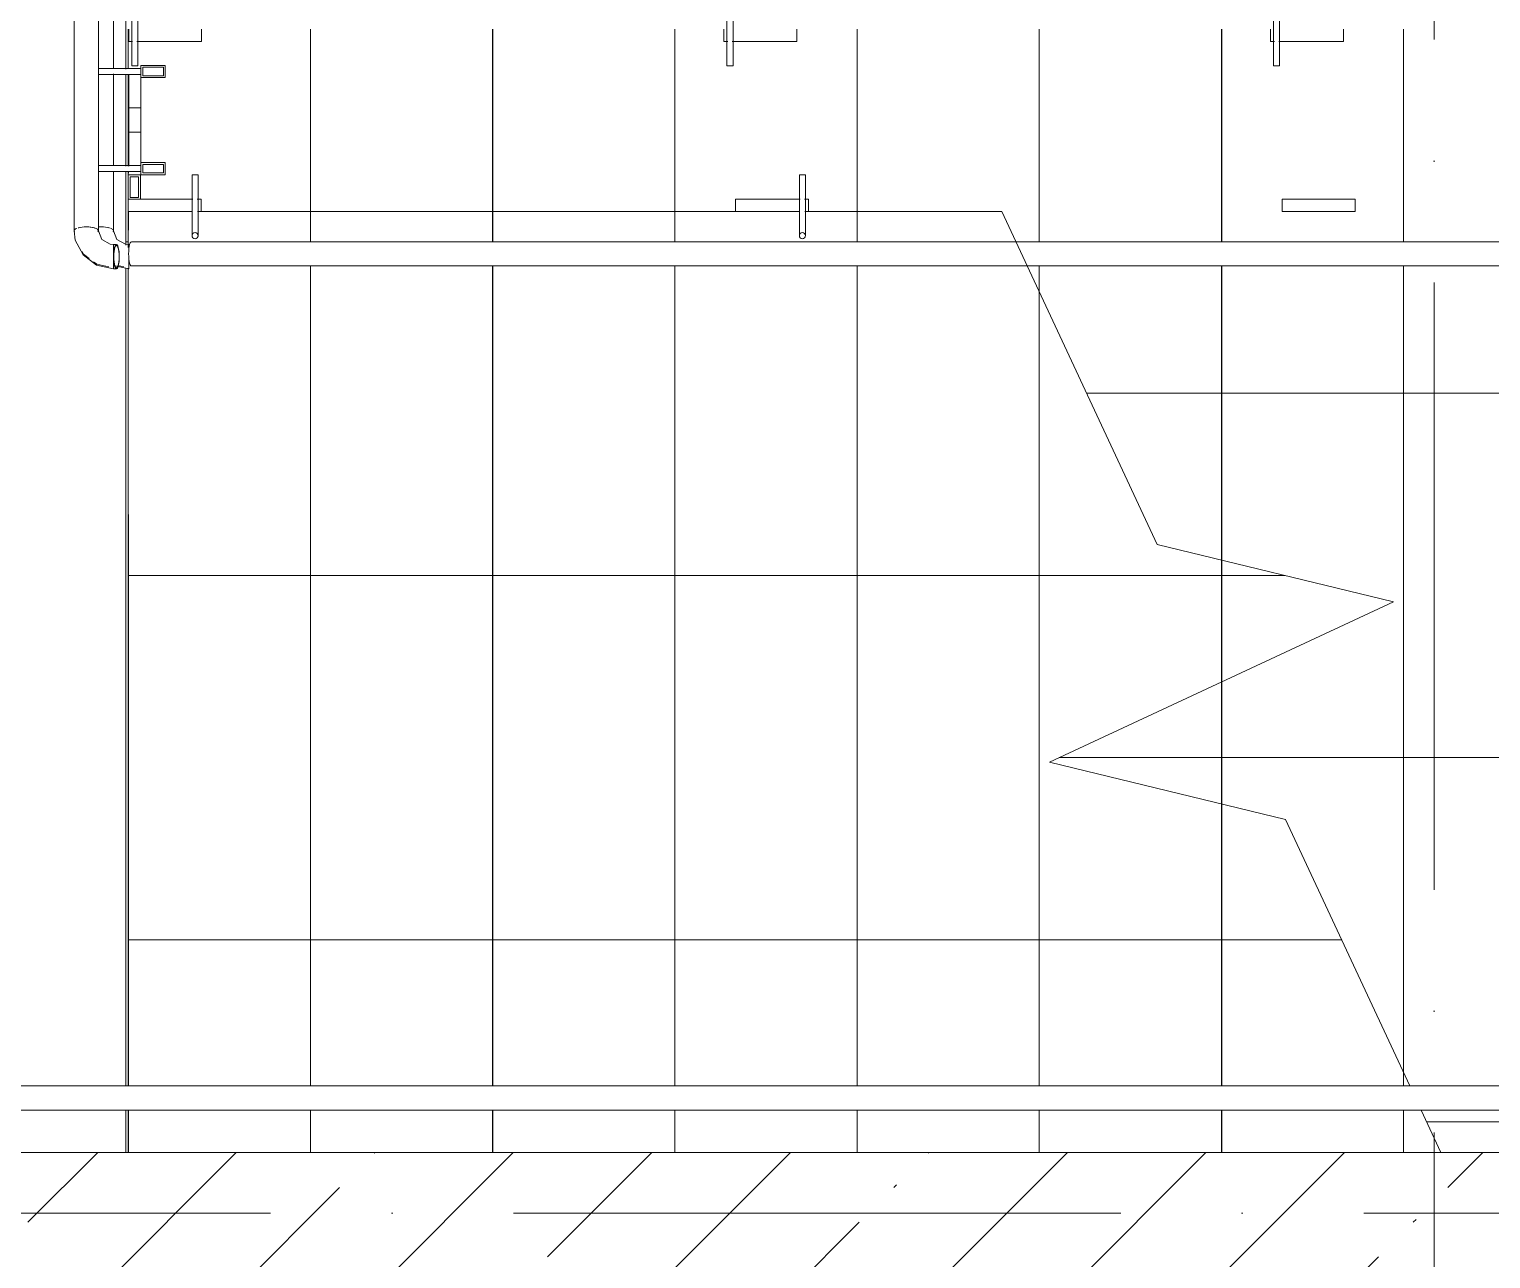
# Model space of a CAD drawing. Header units: millimetres. Extents: x -6467 to 105918, y -7090 to 92481.
# Drawn here: x 17737 to 20143, y 43906 to 45931 of the extents above; entities that cross this region are included whole.
import ezdxf

# ---------------------------------------------------------------- set-up
doc = ezdxf.new("R2010")
doc.units = ezdxf.units.MM
doc.linetypes.add('50_200_ШТРИХ_1Т_ш5_п1_п1_', pattern=[1400, 1000, -200, 0, -200])
for name, color, linetype, lineweight in [('A-FLOR', 7, 'Continuous', 9), ('A-WALL', 7, 'Continuous', 5), ('Ограждение', 7, 'Continuous', 9), ('Ограждение-1', 7, 'Continuous', 20)]:
    doc.layers.add(name, color=color, linetype=linetype, lineweight=lineweight)
for name, color, linetype, lineweight, true_color in [('S-STRS-1', 7, 'Continuous', 9, 0xaaaaaa), ('S-STRS-2', 7, 'Continuous', 5, 0xbfbfbf), ('S-STRS-MBND-1', 7, 'Continuous', 9, 0xaaaaaa), ('Оси-3', 7, '50_200_ШТРИХ_1Т_ш5_п1_п1_', 9, 0xaaaaaa)]:
    doc.layers.add(name, color=color, linetype=linetype, lineweight=lineweight, true_color=true_color)
pattern_1 = [(180, (17900, 45931.04), (7e-14, -600), []), (270, (17900, 45931.04), (600, 4e-14), [])]
pattern_2 = [(180, (17900, 45631.04), (7e-14, -600), []), (270, (17900, 45631.04), (600, 4e-14), [])]

# ---------------------------------------------------------------- blocks, each defined once
blk = doc.blocks.new('О_Элемент поручня_Пристенный_Двухуровневый_Труба_ГОСТ 87321 - О_Элемент поручня_Пристенный_Двухуровневый_Труба_ГОСТ 8732-78 2-21433407-АИ_План этажа Радиаторы_2')
at = {"layer": 'Ограждение'}
for p, q in [((-4640, 0), (280, 0)), ((280, -40), (-4640, -40))]:
    blk.add_line(p, q, dxfattribs=at)
blk = doc.blocks.new('О_Полоса_Трапеция прямоугольная_Прокат_ГОСТ 103-2006 - Крепежная пластина-18993352-АИ_План этажа Радиаторы_2')
at = {"layer": 'Ограждение'}
for p, q in [((17900.8, 45931), (17900.8, 45911)), ((18020.8, 45911), (18020.8, 45931)), ((17900.8, 45911), (17907.2, 45911)), ((17914.3, 45911), (18020.8, 45911))]:
    blk.add_line(p, q, dxfattribs=at)
blk = doc.blocks.new('О_Кронштейн_Форма Г_Круг_ГОСТ 2590-2006 - О_Кронштейн_Форма Г_Круг_ГОСТ 2590-2006-18969516-АИ_План этажа Радиаторы_2')
at = {"layer": 'Ограждение'}
for p, q in [((21685.8, 45871), (21685.8, 45946)), ((21695.8, 45946), (21695.8, 45871)), ((21685.8, 45871), (21690.8, 45871)), ((21690.8, 45871), (21695.8, 45871))]:
    blk.add_line(p, q, dxfattribs=at)
at = {"layer": 'Ограждение', "flags": 128}
for points in [[(21685.8, 45946), (21685.8, 45962.4), (21685.8, 45970.8), (21685.8, 45971)], [(21695.8, 45971), (21695.8, 45964.9), (21695.8, 45949.6), (21695.8, 45946)]]:
    blk.add_lwpolyline(points, dxfattribs=at)
at = {"layer": 'Ограждение'}
for start, end in [(90, 270), (270, 90)]:
    blk.add_arc((21690.8, 45971), 5, start, end, dxfattribs=at)
blk = doc.blocks.new('О_Кронштейн_Форма Г_Круг_ГОСТ 2590-2006 - О_Кронштейн_Форма Г_Круг_ГОСТ 2590-2006-V142-АИ_План этажа Радиаторы_2')
at = {"layer": 'Ограждение'}
for p, q in [((17905.8, 45871), (17905.8, 45946)), ((17915.8, 45946), (17915.8, 45871)), ((17905.8, 45871), (17906, 45871)), ((17915.6, 45871), (17915.8, 45871))]:
    blk.add_line(p, q, dxfattribs=at)
at = {"layer": 'Ограждение', "flags": 128}
for points in [[(17905.8, 45946), (17905.8, 45962.4), (17905.8, 45970.8), (17905.8, 45971)], [(17915.8, 45971), (17915.8, 45964.9), (17915.8, 45949.6), (17915.8, 45946)]]:
    blk.add_lwpolyline(points, dxfattribs=at)
at = {"layer": 'Ограждение'}
for start, end in [(150, 195), (225, 240), (285, 45)]:
    blk.add_arc((17910.8, 45971), 5, start, end, dxfattribs=at)
blk = doc.blocks.new('О_Элемент поручня_выступ_Загиб слева_Труба_ГОСТ 8732-78 - О_Элемент поручня_выступ_Загиб слева_Труба_ГОСТ 8732-78-26129883-АИ_План этажа Радиаторы_2')
at = {"layer": 'Ограждение'}
blk.add_line((-390, 0), (-385.8, 0), dxfattribs=at)
blk = doc.blocks.new('О_Элемент ограждения_Обод_Труба_ГОСТ 8645-68 - О_Элемент ограждения_Обод_Труба_ГОСТ 8645-68-26169631-АИ_План этажа Радиаторы_2')
at = {"layer": 'Ограждение-1'}
for p, q in [((0, 20), (-20, 20)), ((-20, 20), (-20, -20)), ((-17, 17), (-3, 17)), ((-17, -17), (-17, 17)), ((-3, 17), (-3, -17)), ((0, -20), (0, 20)), ((-20, -20), (0, -20)), ((-3, -17), (-17, -17))]:
    blk.add_line(p, q, dxfattribs=at)
blk = doc.blocks.new('О_Полоса_Трапеция прямоугольная_Прокат_ГОСТ 103-2006 - Крепежная пластина-V190-АИ_План этажа Радиаторы_2')
at = {"layer": 'Ограждение'}
for p, q in [((95604.3, 83600.7), (95604.3, 83580.7)), ((95710.8, 83600.7), (95624.3, 83600.7)), ((95724.3, 83600.7), (95717.9, 83600.7)), ((95724.3, 83580.7), (95724.3, 83600.7))]:
    blk.add_line(p, q, dxfattribs=at)
blk = doc.blocks.new('О_Элемент поручня_Маршевый_Труба_ГОСТ 8732-78 - О_Элемент поручня_Маршевый_Труба_ГОСТ 8732-78-V191-АИ_План этажа Радиаторы_2')
at = {"layer": 'Ограждение'}
for p, q in [((-13.2, 40), (-3902.6, 40)), ((-3902.6, 0), (-13.2, 0))]:
    blk.add_line(p, q, dxfattribs=at)
at = {"layer": 'Ограждение', "flags": 128}
for points in [[(-8.4, 20), (-8.6, 24.5), (-8.9, 28.7), (-9.5, 32.5), (-10.2, 35.6), (-11.1, 38), (-12.1, 39.5), (-13.2, 40)], [(-13.2, 0), (-12.1, 0.5), (-11.1, 2), (-10.2, 4.4), (-9.5, 7.5), (-8.9, 11.3), (-8.6, 15.5), (-8.4, 20)]]:
    blk.add_lwpolyline(points, dxfattribs=at)
blk = doc.blocks.new('О_Полоса_Трапеция прямоугольная_Прокат_ГОСТ 103-2006 - Крепежная пластина-V192-АИ_План этажа Радиаторы_2')
at = {"layer": 'Ограждение'}
for p, q in [((97624.3, 83600.7), (97504.3, 83600.7)), ((97504.3, 83600.7), (97504.3, 83580.7)), ((97504.3, 83580.7), (97624.3, 83580.7)), ((97624.3, 83580.7), (97624.3, 83600.7))]:
    blk.add_line(p, q, dxfattribs=at)
blk = doc.blocks.new('О_Кронштейн_Форма Г_Круг_ГОСТ 25901 - О_Кронштейн_Форма Г_Круг_ГОСТ 2590-2006 2-V374-АИ_План этажа Радиаторы_2')
at = {"layer": 'Ограждение'}
for p, q in [((17875.2, 45706.5), (17920.8, 45706.5)), ((17920.8, 45696.5), (17875.2, 45696.5))]:
    blk.add_line(p, q, dxfattribs=at)
blk = doc.blocks.new('О_Кронштейн_Форма Г_Круг_ГОСТ 25901 - О_Кронштейн_Форма Г_Круг_ГОСТ 2590-2006 2-V171-АИ_План этажа Радиаторы_2')
at = {"layer": 'Ограждение'}
for p, q in [((99380, 49736), (99380, 49801)), ((99385, 49801), (99380, 49801)), ((99390, 49801), (99385, 49801)), ((99390, 49801), (99390, 49736)), ((99380, 49732.5), (99380, 49736)), ((99390, 49736), (99390, 49731))]:
    blk.add_line(p, q, dxfattribs=at)
blk = doc.blocks.new('О_Кронштейн_Форма Г_Круг_ГОСТ 25901 - О_Кронштейн_Форма Г_Круг_ГОСТ 2590-2006 2-V172-АИ_План этажа Радиаторы_2')
at = {"layer": 'Ограждение'}
for p, q in [((99220, 49755.9), (99220, 49801)), ((99230, 49801), (99230, 49755.9))]:
    blk.add_line(p, q, dxfattribs=at)
blk = doc.blocks.new('О_Кронштейн_Форма Г_Круг_ГОСТ 25901 - О_Кронштейн_Форма Г_Круг_ГОСТ 2590-2006 2-V122-АИ_План этажа Радиаторы_2')
at = {"layer": 'Ограждение'}
for p, q in [((72930, 57056.3), (72995, 57056.3)), ((72995, 57046.3), (72930, 57046.3)), ((72995, 57056.3), (73000.2, 57056.3)), ((72998.5, 57046.3), (72995, 57046.3))]:
    blk.add_line(p, q, dxfattribs=at)
blk = doc.blocks.new('О_Элемент ограждения_Обод_Труба_ГОСТ 1 - О_Элемент ограждения_Обод_Труба_ГОСТ 8645-68 2-V375-АИ_План этажа Радиаторы_2')
at = {"layer": 'Ограждение-1'}
for p, q in [((-174.8, 20), (-180, 20)), ((-180, 20), (-180, -20)), ((-177, 17), (-163, 17)), ((-177, -17), (-177, 17)), ((-160, 20), (-165.2, 20)), ((-163, 17), (-163, -17)), ((-160, -20), (-160, 20)), ((0, 20), (-20, 20)), ((-20, 20), (-20, -20)), ((-17, 17), (-3, 17)), ((-17, -17), (-17, 17)), ((-3, 17), (-3, -17)), ((0, -20), (0, 20)), ((-180, -20), (-160, -20)), ((-163, -17), (-177, -17)), ((-20, -20), (0, -20)), ((-3, -17), (-17, -17))]:
    blk.add_line(p, q, dxfattribs=at)
blk = doc.blocks.new('О_Полоса_Трапеция прямоугольная_Прокат_ГОСТ 1 - Крепежная пластина 2-V376-АИ_План этажа Радиаторы_2')
at = {"layer": 'Ограждение'}
for p, q in [((17900.8, 45857.2), (17900.8, 45761.5)), ((17920.8, 45761.5), (17920.8, 45851.5)), ((17900.8, 45761.5), (17920.8, 45761.5))]:
    blk.add_line(p, q, dxfattribs=at)
blk = doc.blocks.new('О_Элемент поручня_Маршевый_Труба_ГОСТ 1 - О_Элемент поручня_Маршевый_Труба_ГОСТ 8732-78 2-V377-АИ_План этажа Радиаторы_2')
at = {"layer": 'Ограждение'}
for p, q in [((-371.3, 40), (-6.4, 40)), ((-6.4, 0), (-371.3, 0))]:
    blk.add_line(p, q, dxfattribs=at)
for centre, start_param, end_param in [((-371.3, 20), 0, 0.261799), ((-371.3, 20), 5.609987, 6.283185), ((-371.3, 20), 4.712389, 5.385587), ((-6.4, 20), 5.834386, 6.283185), ((-6.4, 20), 4.975125, 5.161188), ((-6.4, 20), 4.712389, 4.936788), ((-371.3, 20), 2.917193, 3.141593), ((-371.3, 20), 3.141593, 4.712389), ((-6.4, 20), 3.141593, 4.712389)]:
    blk.add_ellipse(centre, major_axis=(0, 20), ratio=0.322266, start_param=start_param, end_param=end_param, dxfattribs=at)
blk = doc.blocks.new('О_Элемент поручня_Маршевый_Труба_ГОСТ 1 - О_Элемент поручня_Маршевый_Труба_ГОСТ 8732-78 2-V378-АИ_План этажа Радиаторы_2')
at = {"layer": 'Ограждение'}
for p, q in [((-273, 0), (-371.3, 0)), ((-113, 0), (-264.6, 0)), ((-6.4, 0), (-104.6, 0))]:
    blk.add_line(p, q, dxfattribs=at)
for centre, start_param, end_param in [((-371.3, 20), 4.712389, 4.965268), ((-6.4, 20), 4.712389, 4.936788), ((-371.3, 20), 2.879793, 3.141593), ((-371.3, 20), 3.141593, 3.590392), ((-371.3, 20), 4.039191, 4.712389), ((-6.4, 20), 3.141593, 4.712389)]:
    blk.add_ellipse(centre, major_axis=(0, 20), ratio=0.322266, start_param=start_param, end_param=end_param, dxfattribs=at)
blk = doc.blocks.new('О_Полоса_Трапеция прямоугольная_Прокат_ГОСТ 1 - Крепежная пластина 2-V379-АИ_План этажа Радиаторы_2')
at = {"layer": 'Ограждение'}
for p, q in [((17900.8, 45801.5), (17900.8, 45705.6)), ((17920.8, 45801.5), (17900.8, 45801.5)), ((17920.8, 45711.5), (17920.8, 45801.5))]:
    blk.add_line(p, q, dxfattribs=at)
blk = doc.blocks.new('О_Элемент поручня_Загиб_Труба_ГОСТ 1 - О_Элемент поручня_Загиб_Труба_ГОСТ 8732-78 2-V382-АИ_План этажа Радиаторы_2')
at = {"layer": 'Ограждение'}
for p, q in [((17875.8, 45571.5), (17875.8, 45576.4)), ((17875.8, 45574.9), (17875.8, 45574.9)), ((17875.8, 45574), (17875.8, 45571.8)), ((17875.8, 45567.6), (17875.8, 45571.5)), ((17875.8, 45562.9), (17875.8, 45567.6)), ((17875.8, 45537.5), (17875.8, 45562.9)), ((17875.8, 45536.5), (17875.8, 45537.5))]:
    blk.add_line(p, q, dxfattribs=at)
at = {"layer": 'Ограждение', "flags": 128}
for points in [[(17875.8, 45536.4), (17847.9, 45542.5), (17825.5, 45559.3), (17812.7, 45583.8), (17810.8, 45599)], [(17850.8, 45599), (17856.3, 45584.9), (17870.5, 45576.9), (17875.8, 45576.4)], [(17835.6, 45553.7), (17826.3, 45560.8), (17824.2, 45564.9)], [(17867.8, 45539.7), (17848.2, 45544), (17843, 45548)]]:
    blk.add_lwpolyline(points, dxfattribs=at)
at = {"layer": 'Ограждение'}
for start_param, end_param in [(2.154398, 2.307929), (0, 1.642932), (3.141593, 3.403392), (6.021386, 6.283185)]:
    blk.add_ellipse((17830.8, 45599), major_axis=(20, 0), ratio=0.322266, start_param=start_param, end_param=end_param, dxfattribs=at)
blk = doc.blocks.new('О_Элемент поручня_Загиб_Труба_ГОСТ 1 - О_Элемент поручня_Загиб_Труба_ГОСТ 8732-78 2-V383-АИ_План этажа Радиаторы_2')
at = {"layer": 'Ограждение'}
for p, q in [((17900.8, 45571.5), (17900.8, 45576.4)), ((17900.8, 45574.9), (17900.8, 45574.9)), ((17900.8, 45574), (17900.8, 45571.8)), ((17900.8, 45567.6), (17900.8, 45571.5)), ((17900.8, 45536.4), (17875.8, 45541.9)), ((17892.8, 45539.7), (17883.1, 45541.8)), ((17900.8, 45537.5), (17900.8, 45554)), ((17900.8, 45536.5), (17900.8, 45537.5))]:
    blk.add_line(p, q, dxfattribs=at)
at = {"layer": 'Ограждение', "flags": 128}
blk.add_lwpolyline([(17875.8, 45599), (17881.3, 45584.9), (17895.5, 45576.9), (17900.8, 45576.4)], dxfattribs=at)
at = {"layer": 'Ограждение'}
for start_param, end_param in [(1.570796, 1.823675), (0.833663, 0.987194), (0.523599, 0.737133), (6.021386, 6.283185)]:
    blk.add_ellipse((17855.8, 45599), major_axis=(20, 0), ratio=0.322266, start_param=start_param, end_param=end_param, dxfattribs=at)
blk = doc.blocks.new('О_Элемент поручня_Площадочный_Одноуровневый_ГОСТ 1 - О_Элемент поручня_Площадочный_Одноуровневый_ГОСТ 8732-78 2-V384-АИ_План этажа Радиаторы_2')
at = {"layer": 'Ограждение'}
for p, q in [((4.7, 40), (0, 40)), ((0, 40), (0, 39.1)), ((0, 36), (0, 37.9)), ((0, 36), (0, 37.9)), ((0, 34.1), (0, 31.2)), ((0, 25.2), (0, 22.1)), ((0, 20), (0, 17.6)), ((0, 17), (0, 14.8)), ((0, 0.7), (0, 0)), ((0, 0), (4.7, 0))]:
    blk.add_line(p, q, dxfattribs=at)
at = {"layer": 'Ограждение', "flags": 128}
for points in [[(0, 20), (0.1, 24.5), (0.5, 28.7), (1, 32.5), (1.8, 35.6), (2.7, 38), (3.7, 39.5), (4.7, 40)], [(9.1, 20), (9, 24.4), (8.6, 28.6), (8, 32.3), (7.2, 35.2), (6.3, 37.3), (5.2, 38.4), (4.2, 38.4), (3.2, 37.3), (2.2, 35.2), (1.5, 32.3), (0.9, 28.6), (0.5, 24.4), (0.4, 20)], [(4.7, 40), (5.8, 39.5), (6.8, 38), (7.7, 35.6), (8.4, 32.5), (9, 28.7), (9.3, 24.5), (9.4, 20)], [(4.7, 0), (3.7, 0.5), (2.7, 2), (1.8, 4.4), (1, 7.5), (0.5, 11.3), (0.1, 15.5), (0, 20)], [(0.4, 20), (0.5, 15.6), (0.9, 11.4), (1.5, 7.7), (2.2, 4.8), (3.2, 2.7), (4.2, 1.6), (5.2, 1.6), (6.3, 2.7), (7.2, 4.8), (8, 7.7), (8.6, 11.4), (9, 15.6), (9.1, 20)], [(9.4, 20), (9.3, 15.5), (9, 11.3), (8.4, 7.5), (7.7, 4.4), (6.8, 2), (5.8, 0.5), (4.7, 0)]]:
    blk.add_lwpolyline(points, dxfattribs=at)
blk = doc.blocks.new('О_Элемент поручня_Площадочный_Одноуровневый_ГОСТ 1 - О_Элемент поручня_Площадочный_Одноуровневый_ГОСТ 8732-78 2-26200876-АИ_План этажа Радиаторы_2')
at = {"layer": 'Ограждение'}
for p, q in [((4.7, 40), (0, 40)), ((0, 0), (4.7, 0))]:
    blk.add_line(p, q, dxfattribs=at)
at = {"layer": 'Ограждение', "flags": 128}
for points in [[(4.7, 0), (3.7, 0.5), (2.7, 2), (1.8, 4.4)], [(2.2, 4.8), (3.2, 2.7), (4.2, 1.6), (5.2, 1.6), (6.3, 2.7)], [(6.8, 2), (5.8, 0.5), (4.7, 0)]]:
    blk.add_lwpolyline(points, dxfattribs=at)

msp = doc.modelspace()

# ---------------------------------------------------------------- hatches: boundary and pattern name
at = {"layer": 'A-WALL'}
h = msp.add_hatch(dxfattribs=at)
h.set_pattern_fill('FP_1', color=256, style=0, pattern_type=2)
h.set_pattern_definition([(45, (0, 0), (-228.0985, 228.0985), []), (45, (228.1, 0), (-228.0985, 228.0985), [403.225, -80.645, 6.706, -73.939])])
h.paths.add_polyline_path([(23050, 43831), (23050, 44081), (16670, 44081), (16670, 43831), (22760.4, 43831)])
h.paths.add_polyline_path([(14750, 43831), (15020, 43831), (15020, 44081), (14600, 44081), (14600, 43831), (14627.5, 43831)])
at = {"layer": 'S-STRS-2'}
h = msp.add_hatch(dxfattribs=at)
h.set_pattern_fill('FP_26', color=256, style=0, pattern_type=2)
h.set_pattern_definition(pattern_1)
h.paths.add_polyline_path([(18014.8, 45631), (18200, 45631), (18200, 45931), (18020.8, 45931), (18020.8, 45911), (17915.6, 45911), (17914.3, 45871), (17906, 45871.5), (17906, 45911), (17900.8, 45911), (17900.8, 45866.3), (17920.8, 45868.5), (17920.8, 45871.5), (17960.8, 45871.5), (17960.8, 45851.5), (17920.8, 45851.5), (17920.8, 45711.5), (17960.8, 45711.5), (17960.8, 45691.5), (17920.8, 45691.5), (17920, 45696.7), (17900, 45696.7), (17900.8, 45691.1), (17920, 45691.1), (17920.8, 45651.1), (18005.2, 45651.1), (18006.5, 45691.1), (18014.8, 45691.1), (18014.8, 45651.1), (18020, 45651.1), (18020, 45631.1), (18014.8, 45631.1)])
h.paths.add_polyline_path([(17917, 45654.1), (17917, 45688.1), (17903, 45688.1), (17903, 45654.1)])
h.paths.add_polyline_path([(17943.8, 45694.5), (17957.8, 45694.5), (17957.8, 45708.5), (17923.8, 45708.5), (17923.8, 45694.5), (17937.8, 45694.5)])
h.paths.add_polyline_path([(17900, 45706.3), (17900.8, 45706.3), (17900, 45761.5)])
h.paths.add_polyline_path([(17937.8, 45854.5), (17957.8, 45854.5), (17957.8, 45868.5), (17923.8, 45868.5), (17923.8, 45854.5)])
h = msp.add_hatch(dxfattribs=at)
h.set_pattern_fill('FP_26', color=256, style=0, pattern_type=2)
h.set_pattern_definition(pattern_1)
h.paths.add_polyline_path([(18200, 45631), (18500, 45631), (18500, 45931), (18200, 45931), (18200, 45795.4)])
h = msp.add_hatch(dxfattribs=at)
h.set_pattern_fill('FP_26', color=256, style=0, pattern_type=2)
h.set_pattern_definition(pattern_1)
h.paths.add_polyline_path([(18500, 45631), (18800, 45631), (18800, 45931), (18500, 45931), (18500, 45795.4)])
h = msp.add_hatch(dxfattribs=at)
h.set_pattern_fill('FP_26', color=256, style=0, pattern_type=2)
h.set_pattern_definition(pattern_1)
h.paths.add_polyline_path([(18800, 45631), (18900, 45631.1), (18900, 45651.1), (19005.2, 45651.1), (19006.5, 45691.1), (19014.8, 45691.1), (19014.8, 45651.1), (19020, 45651.1), (19020, 45631.1), (19100, 45631), (19100, 45931), (19000.8, 45931), (19000.8, 45911), (18895.6, 45911), (18894.3, 45871), (18886, 45871), (18886, 45911), (18880.8, 45911), (18880.8, 45931), (18800, 45931), (18800, 45795.4)])
h = msp.add_hatch(dxfattribs=at)
h.set_pattern_fill('FP_26', color=256, style=0, pattern_type=2)
h.set_pattern_definition(pattern_1)
h.paths.add_polyline_path([(19400, 45499.4), (19399.1, 45541.1), (19380.6, 45541.1)])
h.paths.add_polyline_path([(19400, 45581.1), (19400, 45931), (19100, 45931), (19100, 45631), (19338.6, 45631), (19361.9, 45581.1), (19398.2, 45581.1)])
h = msp.add_hatch(dxfattribs=at)
h.set_pattern_fill('FP_26', color=256, style=0, pattern_type=2)
h.set_pattern_definition(pattern_1)
h.paths.add_polyline_path([(19700, 44655.1), (19700, 44856), (19416.8, 44724), (19438.4, 44718.7)])
h.paths.add_polyline_path([(19700, 45056.9), (19700, 45541.1), (19400, 45541.1), (19400, 45499.4), (19594.3, 45082.6)])
h.paths.add_polyline_path([(19417.3, 45581.1), (19700, 45581.1), (19700, 45931), (19400, 45931), (19400, 45581.1), (19416.8, 45581.1)])
h = msp.add_hatch(dxfattribs=at)
h.set_pattern_fill('FP_26', color=256, style=0, pattern_type=2)
h.set_pattern_definition(pattern_1)
h.paths.add_polyline_path([(20000, 44212.7), (20000, 45541.1), (19700, 45541.1), (19700, 45056.9), (19983.2, 44988.1), (19700, 44856), (19700, 44655.1), (19805.7, 44629.5)])
h.paths.add_polyline_path([(19920, 45581.1), (20000, 45581.1), (20000, 45931), (19900.8, 45931), (19900.8, 45911), (19795.6, 45911), (19794.3, 45871), (19786, 45871), (19786, 45911), (19780.8, 45911), (19780.8, 45931), (19700, 45931), (19700, 45581.1), (19853.7, 45581.1)])
h.paths.add_polyline_path([(19920, 45631.1), (19800, 45631.1), (19800, 45651.1), (19920, 45651.1)])
h = msp.add_hatch(dxfattribs=at)
h.set_pattern_fill('FP_26', color=256, style=0, pattern_type=2)
h.set_pattern_definition(pattern_1)
h.paths.add_polyline_path([(20061.4, 44081), (20300, 44081), (20300, 44151), (20028.7, 44151)])
h.paths.add_polyline_path([(20061.4, 44191), (20300, 44191), (20300, 45541.1), (20000, 45541.1), (20000, 44212.7), (20010.1, 44191)])
h.paths.add_polyline_path([(20000, 45581.1), (20300, 45581.1), (20300, 45931), (20000, 45931), (20000, 45674.1)])
h = msp.add_hatch(dxfattribs=at)
h.set_pattern_fill('FP_27', color=256, style=0, pattern_type=2)
h.set_pattern_definition(pattern_2)
h.paths.add_polyline_path([(17900, 44081), (18200, 44081), (18200, 44151), (17900, 44151)])
h.paths.add_polyline_path([(17900, 44191), (18200, 44191), (18200, 45541.1), (17903.2, 45543), (17900.8, 45544), (17900, 44739.5)])
h.paths.add_polyline_path([(17900.8, 45566.8), (17904.2, 45580.6), (17909.5, 45581.1), (18200, 45581.1), (18200, 45631), (18014.8, 45631), (18013.5, 45616.1), (18005.2, 45616.1), (18005.2, 45631), (17900, 45631), (17900.8, 45567.3)])
h.paths.add_polyline_path([(18010, 45586.1), (18006.8, 45588.2), (18011.3, 45595.1), (18014.3, 45591.2), (18011.3, 45586.4)])
h.paths.add_polyline_path([(18005, 45600.8), (18007.5, 45607), (18014, 45607), (18013.5, 45601.1), (18005.2, 45600.8)])
h = msp.add_hatch(dxfattribs=at)
h.set_pattern_fill('FP_27', color=256, style=0, pattern_type=2)
h.set_pattern_definition(pattern_2)
h.paths.add_polyline_path([(18200, 44081), (18500, 44081), (18500, 44151), (18200, 44151)])
h.paths.add_polyline_path([(18200, 44191), (18500, 44191), (18500, 45541.1), (18200, 45541.1), (18200, 44739.5)])
h.paths.add_polyline_path([(18200, 45581.1), (18500, 45581.1), (18500, 45631), (18200, 45631)])
h = msp.add_hatch(dxfattribs=at)
h.set_pattern_fill('FP_27', color=256, style=0, pattern_type=2)
h.set_pattern_definition(pattern_2)
h.paths.add_polyline_path([(18800, 44081), (18800, 44151), (18500, 44151), (18500, 44081)])
h.paths.add_polyline_path([(18800, 44191), (18800, 45541.1), (18500, 45541.1), (18500, 44191)])
h.paths.add_polyline_path([(18500, 45581.1), (18800, 45581.1), (18800, 45631), (18500, 45631)])
h = msp.add_hatch(dxfattribs=at)
h.set_pattern_fill('FP_27', color=256, style=0, pattern_type=2)
h.set_pattern_definition(pattern_2)
h.paths.add_polyline_path([(18800, 44081), (19100, 44081), (19100, 44151), (18800, 44151)])
h.paths.add_polyline_path([(18800, 44191), (19100, 44191), (19100, 45541.1), (18800, 45541.1), (18800, 44739.5)])
h.paths.add_polyline_path([(19015.1, 45581.1), (19100, 45581.1), (19100, 45631), (19014.8, 45631), (19013.5, 45616.1), (19005.2, 45616.1), (19005.2, 45631), (18800, 45631), (18800, 45581.1), (19015, 45581.1)])
h.paths.add_polyline_path([(19010, 45586.1), (19006.8, 45588.2), (19011.3, 45595.1), (19014.3, 45591.2), (19011.3, 45586.4)])
h.paths.add_polyline_path([(19005, 45600.8), (19007.5, 45607), (19014, 45607), (19013.5, 45601.1), (19005.2, 45600.8)])
h = msp.add_hatch(dxfattribs=at)
h.set_pattern_fill('FP_27', color=256, style=0, pattern_type=2)
h.set_pattern_definition(pattern_2)
h.paths.add_polyline_path([(19100, 44081), (19400, 44081), (19400, 44151), (19100, 44151)])
h.paths.add_polyline_path([(19400, 44191), (19400, 45499.4), (19380.6, 45541.1), (19100, 45541.1), (19100, 44191), (19123.3, 44191)])
h.paths.add_polyline_path([(19361.9, 45581.1), (19338.6, 45631), (19100, 45631), (19100, 45581.1), (19213.9, 45581.1)])
h = msp.add_hatch(dxfattribs=at)
h.set_pattern_fill('FP_27', color=256, style=0, pattern_type=2)
h.set_pattern_definition(pattern_2)
h.paths.add_polyline_path([(19400, 44081), (19700, 44081), (19700, 44151), (19400, 44151)])
h.paths.add_polyline_path([(19457.5, 44191), (19700, 44191), (19700, 44655.1), (19416.8, 44724), (19700, 44856), (19700, 45056.9), (19594.3, 45082.6), (19400, 45499.4), (19400, 44191), (19438.4, 44191)])
h = msp.add_hatch(dxfattribs=at)
h.set_pattern_fill('FP_27', color=256, style=0, pattern_type=2)
h.set_pattern_definition(pattern_2)
h.paths.add_polyline_path([(20000, 44081), (20000, 44151), (19700, 44151), (19700, 44081)])
h.paths.add_polyline_path([(20000, 44191), (20000, 44212.7), (19805.7, 44629.5), (19700, 44655.1), (19700, 44191), (19950.7, 44191)])
h.paths.add_polyline_path([(19700, 44856), (19983.2, 44988.1), (19700, 45056.9)])
h = msp.add_hatch(dxfattribs=at)
h.set_pattern_fill('FP_27', color=256, style=0, pattern_type=2)
h.set_pattern_definition(pattern_2)
h.paths.add_polyline_path([(20061.4, 44081), (20028.7, 44151), (20000, 44151), (20000, 44081)])
h.paths.add_polyline_path([(20010.1, 44191), (20000, 44212.7), (20000, 44191)])

# ---------------------------------------------------------------- linework, layer by layer
at = {"layer": 'A-FLOR'}
for p, q in [((17895.8, 45865.5), (17895.8, 45986.3)), ((17895.8, 45705.5), (17895.8, 45857.2)), ((17895.8, 45575.5), (17895.8, 45697.2)), ((17895.8, 44191), (17895.8, 45537)), ((17895.8, 44081), (17895.8, 44151))]:
    msp.add_line(p, q, dxfattribs=at)
at = {"layer": 'A-WALL'}
msp.add_line((23050, 44081), (17120, 44081), dxfattribs=at)
at = {"layer": 'S-STRS-1'}
for p, q in [((17900, 45931), (17900, 45865.6)), ((17900, 45931), (17900, 45865.6)), ((18200, 45931), (18200, 45631)), ((18200, 45931), (18200, 45631)), ((18500, 45931), (18500, 45631)), ((18500, 45931), (18500, 45631)), ((18800, 45931), (18800, 45631)), ((18800, 45931), (18800, 45631)), ((19100, 45931), (19100, 45631)), ((19100, 45931), (19100, 45631)), ((19400, 45931), (19400, 45580.6)), ((19400, 45931), (19400, 45580.6)), ((19700, 45931), (19700, 45580.6)), ((19700, 45931), (19700, 45580.6)), ((20000, 45931), (20000, 45580.6)), ((20000, 45931), (20000, 45580.6)), ((17900, 45857.2), (17900, 45705.6)), ((17900, 45857.2), (17900, 45705.6)), ((17900, 45697.2), (17900, 45691.1)), ((17900, 45697.2), (17900, 45691.1)), ((17900, 45631), (17900, 45571.8)), ((17900, 45631), (18005.7, 45631)), ((17900, 45631), (17900, 45571.8)), ((18014.2, 45631), (18200, 45631)), ((18200, 45631), (18500, 45631)), ((18200, 45631), (18200, 45580.6)), ((18200, 45631), (18200, 45580.6)), ((18500, 45631), (18800, 45631)), ((18500, 45631), (18500, 45580.8)), ((18500, 45631), (18500, 45580.8)), ((18800, 45631), (19005.7, 45631)), ((18800, 45631), (18800, 45580.6)), ((18800, 45631), (18800, 45580.6)), ((19014.2, 45631), (19100, 45631)), ((19100, 45631), (19338.6, 45631)), ((19100, 45631), (19100, 45580.6)), ((19100, 45631), (19100, 45580.6)), ((17900, 45537.7), (17900, 44191)), ((17900, 45537.7), (17900, 44191)), ((18200, 45541.6), (18200, 44191)), ((18200, 45541.6), (18200, 44191)), ((18500, 45541.4), (18500, 44191)), ((18500, 45541.4), (18500, 44191)), ((18800, 45541.6), (18800, 44191)), ((18800, 45541.6), (18800, 44191)), ((19100, 45541.6), (19100, 44191)), ((19100, 45541.6), (19100, 44191)), ((19400, 45541.6), (19400, 45499.4)), ((19400, 45541.6), (19400, 45499.4)), ((19700, 45541.6), (19700, 45056.9)), ((19700, 45541.6), (19700, 45056.9)), ((20000, 45541.6), (20000, 44212.7)), ((20000, 45541.6), (20000, 44212.7)), ((19400, 45499.4), (19400, 44191)), ((19400, 45499.4), (19400, 44191)), ((19700, 45056.9), (19700, 44856)), ((19700, 45056.9), (19700, 44856)), ((19700, 44856), (19700, 44655.1)), ((19700, 44856), (19700, 44655.1)), ((19700, 44655.1), (19700, 44191)), ((19700, 44655.1), (19700, 44191)), ((20000, 44212.7), (20000, 44191)), ((20000, 44212.7), (20000, 44191)), ((17900, 44151), (17900, 44081)), ((17900, 44151), (17900, 44081)), ((18200, 44151), (18200, 44081)), ((18200, 44151), (18200, 44081)), ((18500, 44151), (18500, 44081)), ((18500, 44151), (18500, 44081)), ((18800, 44151), (18800, 44081)), ((18800, 44151), (18800, 44081)), ((19100, 44151), (19100, 44081)), ((19100, 44151), (19100, 44081)), ((19400, 44151), (19400, 44081)), ((19400, 44151), (19400, 44081)), ((19700, 44151), (19700, 44081)), ((19700, 44151), (19700, 44081)), ((20000, 44151), (20000, 44081)), ((20000, 44151), (20000, 44081)), ((20000, 44081), (20061.4, 44081))]:
    msp.add_line(p, q, dxfattribs=at)
at = {"layer": 'S-STRS-MBND-1'}
for p, q in [((19594.3, 45082.6), (19338.6, 45631)), ((19983.2, 44988.1), (19594.3, 45082.6)), ((19416.8, 44724), (19983.2, 44988.1)), ((19805.7, 44629.5), (19416.8, 44724)), ((20010.1, 44191), (19805.7, 44629.5)), ((20061.4, 44081), (20028.7, 44151))]:
    msp.add_line(p, q, dxfattribs=at)
at = {"layer": 'Оси-3'}
for p, q in [((20050, -5889.7), (20050, 49636.1)), ((-5267.3, 43981), (25750, 43981))]:
    msp.add_line(p, q, dxfattribs=at)

# ---------------------------------------------------------------- block references
at = {"layer": 'Ограждение'}
for name, p, rotation in [('О_Элемент поручня_Маршевый_Труба_ГОСТ 1 - О_Элемент поручня_Маршевый_Труба_ГОСТ 8732-78 2-V377-АИ_План этажа Радиаторы_2', (17850.8, 45970.4), 89.99999999999973), ('О_Элемент поручня_Маршевый_Труба_ГОСТ 1 - О_Элемент поручня_Маршевый_Труба_ГОСТ 8732-78 2-V378-АИ_План этажа Радиаторы_2', (17875.8, 45970.4), 89.99999999999973), ('О_Элемент ограждения_Обод_Труба_ГОСТ 1 - О_Элемент ограждения_Обод_Труба_ГОСТ 8645-68 2-V375-АИ_План этажа Радиаторы_2', (17940.8, 45871.5), 89.99999999999973), ('О_Кронштейн_Форма Г_Круг_ГОСТ 25901 - О_Кронштейн_Форма Г_Круг_ГОСТ 2590-2006 2-V122-АИ_План этажа Радиаторы_2', (90850.8, 102912.8), 180), ('О_Кронштейн_Форма Г_Круг_ГОСТ 25901 - О_Кронштейн_Форма Г_Круг_ГОСТ 2590-2006 2-V172-АИ_План этажа Радиаторы_2', (-31880.3, 145086.5), 270.0000000000001), ('О_Кронштейн_Форма Г_Круг_ГОСТ 25901 - О_Кронштейн_Форма Г_Круг_ГОСТ 2590-2006 2-V171-АИ_План этажа Радиаторы_2', (-31880.3, 145086.5), 270.0000000000001), ('О_Элемент ограждения_Обод_Труба_ГОСТ 8645-68 - О_Элемент ограждения_Обод_Труба_ГОСТ 8645-68-26169631-АИ_План этажа Радиаторы_2', (17900, 45671.1), 180), ('О_Кронштейн_Форма Г_Круг_ГОСТ 2590-2006 - О_Кронштейн_Форма Г_Круг_ГОСТ 2590-2006-V142-АИ_План этажа Радиаторы_2', (35920.8, 91562.1), 180), ('О_Кронштейн_Форма Г_Круг_ГОСТ 2590-2006 - О_Кронштейн_Форма Г_Круг_ГОСТ 2590-2006-18969516-АИ_План этажа Радиаторы_2', (39700.8, 91562.1), 180), ('О_Кронштейн_Форма Г_Круг_ГОСТ 2590-2006 - О_Кронштейн_Форма Г_Круг_ГОСТ 2590-2006-18969516-АИ_План этажа Радиаторы_2', (40700.8, 91562.1), 180), ('О_Полоса_Трапеция прямоугольная_Прокат_ГОСТ 103-2006 - Крепежная пластина-18993352-АИ_План этажа Радиаторы_2', (36920.8, 91562.1), 180), ('О_Элемент поручня_выступ_Загиб слева_Труба_ГОСТ 8732-78 - О_Элемент поручня_выступ_Загиб слева_Труба_ГОСТ 8732-78-26129883-АИ_План этажа Радиаторы_2', (17510, 45581.1), 180), ('О_Элемент поручня_Маршевый_Труба_ГОСТ 8732-78 - О_Элемент поручня_Маршевый_Труба_ГОСТ 8732-78-V191-АИ_План этажа Радиаторы_2', (17892.1, 45581.1), 180), ('О_Элемент поручня_Пристенный_Двухуровневый_Труба_ГОСТ 87321 - О_Элемент поручня_Пристенный_Двухуровневый_Труба_ГОСТ 8732-78 2-21433407-АИ_План этажа Радиаторы_2', (17658, 44151), 180)]:
    msp.add_blockref(name, p, dxfattribs=dict(at, rotation=rotation))
for name, p in [('О_Кронштейн_Форма Г_Круг_ГОСТ 2590-2006 - О_Кронштейн_Форма Г_Круг_ГОСТ 2590-2006-V142-АИ_План этажа Радиаторы_2', (0, 0)), ('О_Кронштейн_Форма Г_Круг_ГОСТ 2590-2006 - О_Кронштейн_Форма Г_Круг_ГОСТ 2590-2006-18969516-АИ_План этажа Радиаторы_2', (-3780, 0)), ('О_Кронштейн_Форма Г_Круг_ГОСТ 2590-2006 - О_Кронштейн_Форма Г_Круг_ГОСТ 2590-2006-V142-АИ_План этажа Радиаторы_2', (980, 0)), ('О_Кронштейн_Форма Г_Круг_ГОСТ 2590-2006 - О_Кронштейн_Форма Г_Круг_ГОСТ 2590-2006-18969516-АИ_План этажа Радиаторы_2', (-2800, 0)), ('О_Кронштейн_Форма Г_Круг_ГОСТ 2590-2006 - О_Кронштейн_Форма Г_Круг_ГОСТ 2590-2006-V142-АИ_План этажа Радиаторы_2', (1880, 0)), ('О_Кронштейн_Форма Г_Круг_ГОСТ 2590-2006 - О_Кронштейн_Форма Г_Круг_ГОСТ 2590-2006-18969516-АИ_План этажа Радиаторы_2', (-1900, 0)), ('О_Полоса_Трапеция прямоугольная_Прокат_ГОСТ 103-2006 - Крепежная пластина-18993352-АИ_План этажа Радиаторы_2', (0, 0)), ('О_Полоса_Трапеция прямоугольная_Прокат_ГОСТ 103-2006 - Крепежная пластина-18993352-АИ_План этажа Радиаторы_2', (980, 0)), ('О_Полоса_Трапеция прямоугольная_Прокат_ГОСТ 103-2006 - Крепежная пластина-18993352-АИ_План этажа Радиаторы_2', (1880, 0)), ('О_Полоса_Трапеция прямоугольная_Прокат_ГОСТ 1 - Крепежная пластина 2-V376-АИ_План этажа Радиаторы_2', (0, 0)), ('О_Полоса_Трапеция прямоугольная_Прокат_ГОСТ 1 - Крепежная пластина 2-V379-АИ_План этажа Радиаторы_2', (0, 0)), ('О_Кронштейн_Форма Г_Круг_ГОСТ 25901 - О_Кронштейн_Форма Г_Круг_ГОСТ 2590-2006 2-V374-АИ_План этажа Радиаторы_2', (0, 0)), ('О_Полоса_Трапеция прямоугольная_Прокат_ГОСТ 103-2006 - Крепежная пластина-V190-АИ_План этажа Радиаторы_2', (-77704.3, -37949.6)), ('О_Полоса_Трапеция прямоугольная_Прокат_ГОСТ 103-2006 - Крепежная пластина-V192-АИ_План этажа Радиаторы_2', (-77704.3, -37949.6)), ('О_Элемент поручня_Загиб_Труба_ГОСТ 1 - О_Элемент поручня_Загиб_Труба_ГОСТ 8732-78 2-V382-АИ_План этажа Радиаторы_2', (0, 0)), ('О_Элемент поручня_Загиб_Труба_ГОСТ 1 - О_Элемент поручня_Загиб_Труба_ГОСТ 8732-78 2-V383-АИ_План этажа Радиаторы_2', (0, 0)), ('О_Элемент поручня_Площадочный_Одноуровневый_ГОСТ 1 - О_Элемент поручня_Площадочный_Одноуровневый_ГОСТ 8732-78 2-V384-АИ_План этажа Радиаторы_2', (17875.8, 45536.4)), ('О_Элемент поручня_Площадочный_Одноуровневый_ГОСТ 1 - О_Элемент поручня_Площадочный_Одноуровневый_ГОСТ 8732-78 2-26200876-АИ_План этажа Радиаторы_2', (17875.8, 45536.4))]:
    msp.add_blockref(name, p, dxfattribs=at)

doc.saveas('drawing.dxf')
